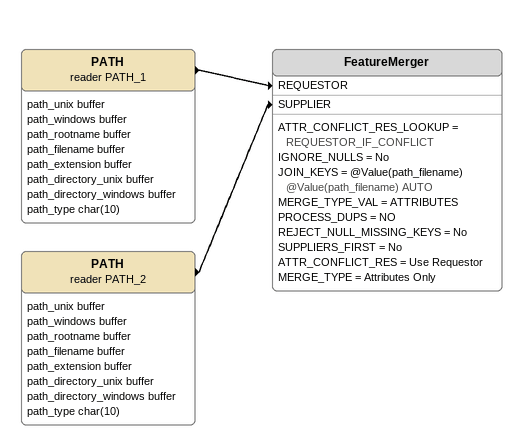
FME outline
PATH (reader PATH_1)
    attributes: path_unix buffer, path_windows buffer, path_rootname buffer, path_filename buffer, path_extension buffer, path_directory_unix buffer, path_directory_windows buffer, path_type char(10)
    -> FeatureMerger [REQUESTOR]
PATH (reader PATH_2)
    attributes: path_unix buffer, path_windows buffer, path_rootname buffer, path_filename buffer, path_extension buffer, path_directory_unix buffer, path_directory_windows buffer, path_type char(10)
    -> FeatureMerger [SUPPLIER]
FeatureMerger
    ATTR_CONFLICT_RES_LOOKUP = REQUESTOR_IF_CONFLICT
    IGNORE_NULLS = No
    JOIN_KEYS = @Value(path_filename) @Value(path_filename) AUTO
    MERGE_TYPE_VAL = ATTRIBUTES
    PROCESS_DUPS = NO
    REJECT_NULL_MISSING_KEYS = No
    SUPPLIERS_FIRST = No
    ATTR_CONFLICT_RES = Use Requestor
    MERGE_TYPE = Attributes Only
